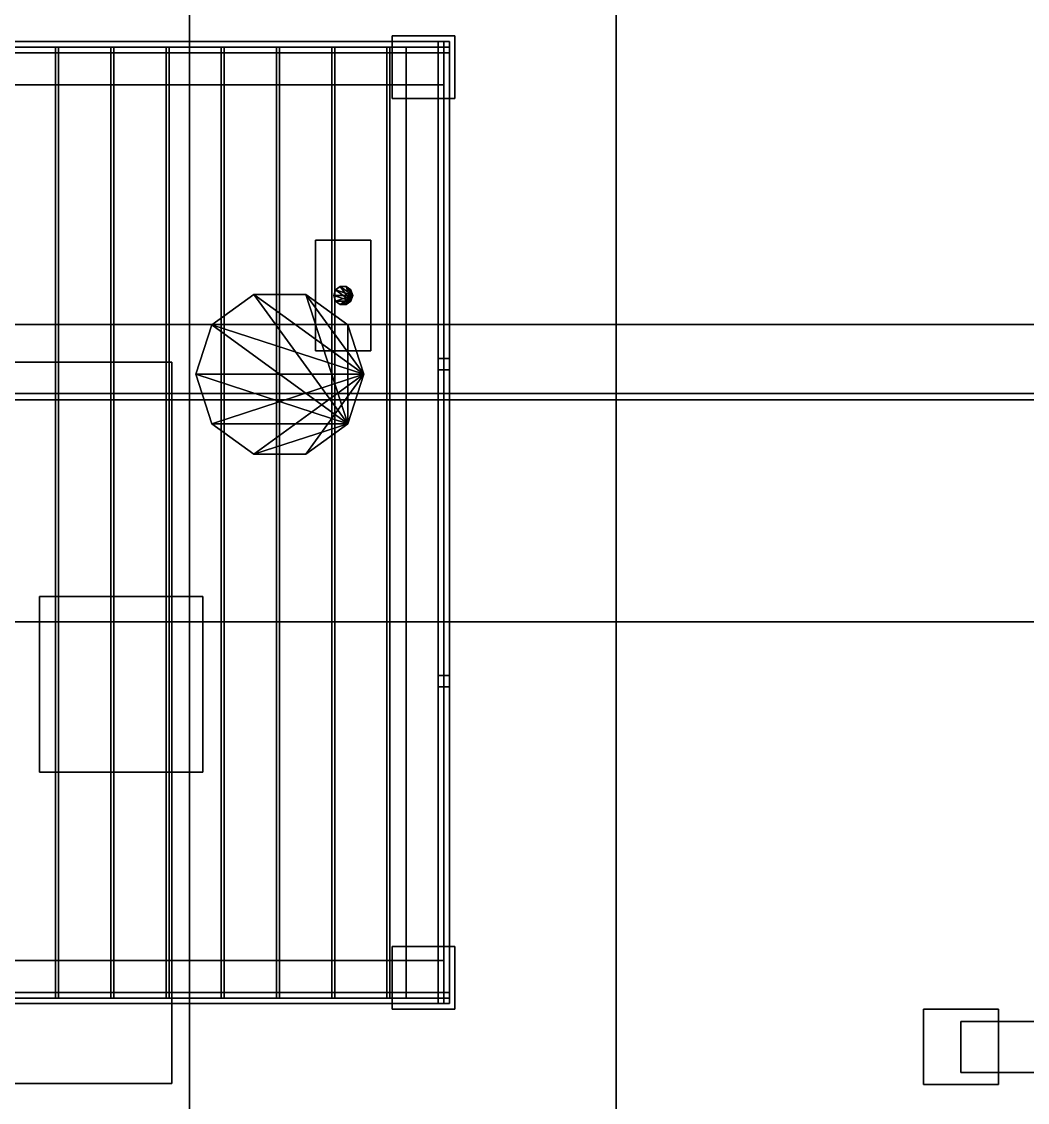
# Model space of a CAD drawing. Header units: millimetres. Extents: x -272 to 22200, y -272 to 17234.
# Drawn here: x 12381 to 16388, y 2520 to 6828 of the extents above; entities that cross this region are included whole.
import ezdxf

# ---------------------------------------------------------------- set-up
doc = ezdxf.new("R2010")
doc.units = ezdxf.units.MM
for name, color, linetype in [('cabinet_BOB_1_0', 7, 'Continuous'), ('cabinet_BOB_1_1', 7, 'Continuous'), ('cabinet_BOB_1_2', 7, 'Continuous'), ('cabinet_BOB_1_3', 7, 'Continuous'), ('cabinet_BOB_1_4', 7, 'Continuous'), ('cabinet_BOB_1_5', 7, 'Continuous'), ('cabinet_BOB_support_1', 7, 'Continuous'), ('cabinet_grillage_PFC', 7, 'Continuous'), ('cabinet_grillage_plinth', 7, 'Continuous'), ('cabinet_platform_mesh', 7, 'Continuous'), ('existing_roof', 7, 'Continuous'), ('existing_roof_vents', 7, 'Continuous'), ('platform_handrail', 7, 'Continuous'), ('platform_mesh_lines', 7, 'Continuous'), ('proposed_cabinet_2', 7, 'Continuous'), ('proposed_cable_tray', 7, 'Continuous'), ('roof_slab_soffit', 7, 'Continuous'), ('S2_steel_plinth', 7, 'Continuous'), ('S2_support_beams', 7, 'Continuous'), ('topfloor_bearing_wall_1', 7, 'Continuous'), ('topfloor_floor', 7, 'Continuous'), ('walkway_matting', 7, 'Continuous')]:
    doc.layers.add(name, color=color, linetype=linetype)

msp = doc.modelspace()

# ---------------------------------------------------------------- linework, layer by layer
at = {"layer": 'cabinet_BOB_1_0'}
for points in [[(13552.6, 5516.4, 27000), (13552.6, 5956.4, 27000), (13772.6, 5956.4, 27000), (13772.6, 5516.4, 27000)], [(13552.6, 5516.4, 27180), (13772.6, 5516.4, 27180), (13772.6, 5956.4, 27180), (13552.6, 5956.4, 27180)], [(13772.6, 5956.4, 27000), (13552.6, 5956.4, 27000), (13552.6, 5956.4, 27180), (13772.6, 5956.4, 27180)], [(13552.6, 5956.4, 27000), (13552.6, 5516.4, 27000), (13552.6, 5516.4, 27180), (13552.6, 5956.4, 27180)], [(13772.6, 5516.4, 27000), (13772.6, 5956.4, 27000), (13772.6, 5956.4, 27180), (13772.6, 5516.4, 27180)], [(13552.6, 5516.4, 27000), (13772.6, 5516.4, 27000), (13772.6, 5516.4, 27180), (13552.6, 5516.4, 27180)]]:
    msp.add_3dface(points, dxfattribs=at)
at = {"layer": 'cabinet_BOB_1_1'}
for points in [[(13552.6, 5516.4, 27200), (13552.6, 5956.4, 27200), (13772.6, 5956.4, 27200), (13772.6, 5516.4, 27200)], [(13552.6, 5516.4, 27380), (13772.6, 5516.4, 27380), (13772.6, 5956.4, 27380), (13552.6, 5956.4, 27380)], [(13772.6, 5956.4, 27200), (13552.6, 5956.4, 27200), (13552.6, 5956.4, 27380), (13772.6, 5956.4, 27380)], [(13552.6, 5956.4, 27200), (13552.6, 5516.4, 27200), (13552.6, 5516.4, 27380), (13552.6, 5956.4, 27380)], [(13772.6, 5516.4, 27200), (13772.6, 5956.4, 27200), (13772.6, 5956.4, 27380), (13772.6, 5516.4, 27380)], [(13552.6, 5516.4, 27200), (13772.6, 5516.4, 27200), (13772.6, 5516.4, 27380), (13552.6, 5516.4, 27380)]]:
    msp.add_3dface(points, dxfattribs=at)
at = {"layer": 'cabinet_BOB_1_2'}
for points in [[(13552.6, 5516.4, 27400), (13552.6, 5956.4, 27400), (13772.6, 5956.4, 27400), (13772.6, 5516.4, 27400)], [(13552.6, 5516.4, 27580), (13772.6, 5516.4, 27580), (13772.6, 5956.4, 27580), (13552.6, 5956.4, 27580)], [(13772.6, 5956.4, 27400), (13552.6, 5956.4, 27400), (13552.6, 5956.4, 27580), (13772.6, 5956.4, 27580)], [(13552.6, 5956.4, 27400), (13552.6, 5516.4, 27400), (13552.6, 5516.4, 27580), (13552.6, 5956.4, 27580)], [(13772.6, 5516.4, 27400), (13772.6, 5956.4, 27400), (13772.6, 5956.4, 27580), (13772.6, 5516.4, 27580)], [(13552.6, 5516.4, 27400), (13772.6, 5516.4, 27400), (13772.6, 5516.4, 27580), (13552.6, 5516.4, 27580)]]:
    msp.add_3dface(points, dxfattribs=at)
at = {"layer": 'cabinet_BOB_1_3'}
for points in [[(13552.6, 5516.4, 27600), (13552.6, 5956.4, 27600), (13772.6, 5956.4, 27600), (13772.6, 5516.4, 27600)], [(13552.6, 5516.4, 27780), (13772.6, 5516.4, 27780), (13772.6, 5956.4, 27780), (13552.6, 5956.4, 27780)], [(13772.6, 5956.4, 27600), (13552.6, 5956.4, 27600), (13552.6, 5956.4, 27780), (13772.6, 5956.4, 27780)], [(13552.6, 5956.4, 27600), (13552.6, 5516.4, 27600), (13552.6, 5516.4, 27780), (13552.6, 5956.4, 27780)], [(13772.6, 5516.4, 27600), (13772.6, 5956.4, 27600), (13772.6, 5956.4, 27780), (13772.6, 5516.4, 27780)], [(13552.6, 5516.4, 27600), (13772.6, 5516.4, 27600), (13772.6, 5516.4, 27780), (13552.6, 5516.4, 27780)]]:
    msp.add_3dface(points, dxfattribs=at)
at = {"layer": 'cabinet_BOB_1_4'}
for points in [[(13552.6, 5516.4, 27800), (13552.6, 5956.4, 27800), (13772.6, 5956.4, 27800), (13772.6, 5516.4, 27800)], [(13552.6, 5516.4, 27980), (13772.6, 5516.4, 27980), (13772.6, 5956.4, 27980), (13552.6, 5956.4, 27980)], [(13772.6, 5956.4, 27800), (13552.6, 5956.4, 27800), (13552.6, 5956.4, 27980), (13772.6, 5956.4, 27980)], [(13552.6, 5956.4, 27800), (13552.6, 5516.4, 27800), (13552.6, 5516.4, 27980), (13552.6, 5956.4, 27980)], [(13772.6, 5516.4, 27800), (13772.6, 5956.4, 27800), (13772.6, 5956.4, 27980), (13772.6, 5516.4, 27980)], [(13552.6, 5516.4, 27800), (13772.6, 5516.4, 27800), (13772.6, 5516.4, 27980), (13552.6, 5516.4, 27980)]]:
    msp.add_3dface(points, dxfattribs=at)
at = {"layer": 'cabinet_BOB_1_5'}
for points in [[(13552.6, 5516.4, 28000), (13552.6, 5956.4, 28000), (13772.6, 5956.4, 28000), (13772.6, 5516.4, 28000)], [(13552.6, 5516.4, 28180), (13772.6, 5516.4, 28180), (13772.6, 5956.4, 28180), (13552.6, 5956.4, 28180)], [(13772.6, 5956.4, 28000), (13552.6, 5956.4, 28000), (13552.6, 5956.4, 28180), (13772.6, 5956.4, 28180)], [(13552.6, 5956.4, 28000), (13552.6, 5516.4, 28000), (13552.6, 5516.4, 28180), (13552.6, 5956.4, 28180)], [(13772.6, 5516.4, 28000), (13772.6, 5956.4, 28000), (13772.6, 5956.4, 28180), (13772.6, 5516.4, 28180)], [(13552.6, 5516.4, 28000), (13772.6, 5516.4, 28000), (13772.6, 5516.4, 28180), (13552.6, 5516.4, 28180)]]:
    msp.add_3dface(points, dxfattribs=at)
at = {"layer": 'cabinet_BOB_support_1'}
for points in [[(13693.4, 5714, 26750), (13631.8, 5758.7, 26750), (13650.9, 5772.6, 26750)], [(13700.7, 5736.4, 28250), (13650.9, 5772.6, 28250), (13631.8, 5758.7, 28250)], [(13650.9, 5772.6, 26750), (13631.8, 5758.7, 26750), (13631.8, 5758.7, 28250), (13650.9, 5772.6, 28250)], [(13693.4, 5714, 26750), (13650.9, 5772.6, 26750), (13674.4, 5772.6, 26750)], [(13700.7, 5736.4, 28250), (13674.4, 5772.6, 28250), (13650.9, 5772.6, 28250)], [(13674.4, 5772.6, 26750), (13650.9, 5772.6, 26750), (13650.9, 5772.6, 28250), (13674.4, 5772.6, 28250)], [(13693.4, 5714, 26750), (13674.4, 5772.6, 26750), (13693.4, 5758.7, 26750)], [(13700.7, 5736.4, 28250), (13693.4, 5758.7, 28250), (13674.4, 5772.6, 28250)], [(13693.4, 5758.7, 26750), (13674.4, 5772.6, 26750), (13674.4, 5772.6, 28250), (13693.4, 5758.7, 28250)], [(13693.4, 5714, 26750), (13624.6, 5736.4, 26750), (13631.8, 5758.7, 26750)], [(13700.7, 5736.4, 28250), (13631.8, 5758.7, 28250), (13624.6, 5736.4, 28250)], [(13631.8, 5758.7, 26750), (13624.6, 5736.4, 26750), (13624.6, 5736.4, 28250), (13631.8, 5758.7, 28250)], [(13693.4, 5714, 26750), (13631.8, 5714, 26750), (13624.6, 5736.4, 26750)], [(13700.7, 5736.4, 28250), (13624.6, 5736.4, 28250), (13631.8, 5714, 28250)], [(13624.6, 5736.4, 26750), (13631.8, 5714, 26750), (13631.8, 5714, 28250), (13624.6, 5736.4, 28250)], [(13700.7, 5736.4, 28250), (13631.8, 5714, 28250), (13650.9, 5700.2, 28250)], [(13700.7, 5736.4, 28250), (13650.9, 5700.2, 28250), (13674.4, 5700.2, 28250)], [(13700.7, 5736.4, 28250), (13674.4, 5700.2, 28250), (13693.4, 5714, 28250)], [(13693.4, 5714, 26750), (13693.4, 5758.7, 26750), (13700.7, 5736.4, 26750)], [(13700.7, 5736.4, 26750), (13693.4, 5758.7, 26750), (13693.4, 5758.7, 28250), (13700.7, 5736.4, 28250)], [(13693.4, 5714, 26750), (13700.7, 5736.4, 26750), (13700.7, 5736.4, 28250), (13693.4, 5714, 28250)], [(13693.4, 5714, 26750), (13650.9, 5700.2, 26750), (13631.8, 5714, 26750)], [(13631.8, 5714, 26750), (13650.9, 5700.2, 26750), (13650.9, 5700.2, 28250), (13631.8, 5714, 28250)], [(13693.4, 5714, 26750), (13674.4, 5700.2, 26750), (13650.9, 5700.2, 26750)], [(13650.9, 5700.2, 26750), (13674.4, 5700.2, 26750), (13674.4, 5700.2, 28250), (13650.9, 5700.2, 28250)], [(13674.4, 5700.2, 26750), (13693.4, 5714, 26750), (13693.4, 5714, 28250), (13674.4, 5700.2, 28250)]]:
    msp.add_3dface(points, dxfattribs=at)
at = {"layer": 'cabinet_grillage_PFC'}
for points in [[(10102.6, 6576.4, 26450), (10102.6, 6726.4, 26450), (14062.6, 6726.4, 26450), (14062.6, 6576.4, 26450)], [(10102.6, 6576.4, 26600), (14062.6, 6576.4, 26600), (14062.6, 6726.4, 26600), (10102.6, 6726.4, 26600)], [(14062.6, 6726.4, 26450), (10102.6, 6726.4, 26450), (10102.6, 6726.4, 26600), (14062.6, 6726.4, 26600)], [(13912.6, 2936.4, 26450), (13912.6, 6726.4, 26450), (14062.6, 6726.4, 26450), (14062.6, 2936.4, 26450)], [(13912.6, 2936.4, 26600), (14062.6, 2936.4, 26600), (14062.6, 6726.4, 26600), (13912.6, 6726.4, 26600)], [(14062.6, 6726.4, 26450), (13912.6, 6726.4, 26450), (13912.6, 6726.4, 26600), (14062.6, 6726.4, 26600)], [(13912.6, 6726.4, 26450), (13912.6, 2936.4, 26450), (13912.6, 2936.4, 26600), (13912.6, 6726.4, 26600)], [(14062.6, 2936.4, 26450), (14062.6, 6726.4, 26450), (14062.6, 6726.4, 26600), (14062.6, 2936.4, 26600)], [(14062.6, 6576.4, 26450), (14062.6, 6726.4, 26450), (14062.6, 6726.4, 26600), (14062.6, 6576.4, 26600)], [(10102.6, 6576.4, 26450), (14062.6, 6576.4, 26450), (14062.6, 6576.4, 26600), (10102.6, 6576.4, 26600)], [(10102.6, 2936.4, 26450), (10102.6, 3086.4, 26450), (14062.6, 3086.4, 26450), (14062.6, 2936.4, 26450)], [(10102.6, 2936.4, 26600), (14062.6, 2936.4, 26600), (14062.6, 3086.4, 26600), (10102.6, 3086.4, 26600)], [(14062.6, 3086.4, 26450), (10102.6, 3086.4, 26450), (10102.6, 3086.4, 26600), (14062.6, 3086.4, 26600)], [(14062.6, 2936.4, 26450), (14062.6, 3086.4, 26450), (14062.6, 3086.4, 26600), (14062.6, 2936.4, 26600)], [(10102.6, 2936.4, 26450), (14062.6, 2936.4, 26450), (14062.6, 2936.4, 26600), (10102.6, 2936.4, 26600)], [(13912.6, 2936.4, 26450), (14062.6, 2936.4, 26450), (14062.6, 2936.4, 26600), (13912.6, 2936.4, 26600)]]:
    msp.add_3dface(points, dxfattribs=at)
at = {"layer": 'cabinet_grillage_plinth'}
for points in [[(13857.6, 6521.4, 26100), (13857.6, 6771.4, 26100), (14107.6, 6771.4, 26100), (14107.6, 6521.4, 26100)], [(13857.6, 6521.4, 26450), (14107.6, 6521.4, 26450), (14107.6, 6771.4, 26450), (13857.6, 6771.4, 26450)], [(14107.6, 6771.4, 26100), (13857.6, 6771.4, 26100), (13857.6, 6771.4, 26450), (14107.6, 6771.4, 26450)], [(13857.6, 6771.4, 26100), (13857.6, 6521.4, 26100), (13857.6, 6521.4, 26450), (13857.6, 6771.4, 26450)], [(14107.6, 6521.4, 26100), (14107.6, 6771.4, 26100), (14107.6, 6771.4, 26450), (14107.6, 6521.4, 26450)], [(13857.6, 6521.4, 26100), (14107.6, 6521.4, 26100), (14107.6, 6521.4, 26450), (13857.6, 6521.4, 26450)], [(13857.6, 2891.4, 26100), (13857.6, 3141.4, 26100), (14107.6, 3141.4, 26100), (14107.6, 2891.4, 26100)], [(13857.6, 2891.4, 26450), (14107.6, 2891.4, 26450), (14107.6, 3141.4, 26450), (13857.6, 3141.4, 26450)], [(14107.6, 3141.4, 26100), (13857.6, 3141.4, 26100), (13857.6, 3141.4, 26450), (14107.6, 3141.4, 26450)], [(13857.6, 3141.4, 26100), (13857.6, 2891.4, 26100), (13857.6, 2891.4, 26450), (13857.6, 3141.4, 26450)], [(14107.6, 2891.4, 26100), (14107.6, 3141.4, 26100), (14107.6, 3141.4, 26450), (14107.6, 2891.4, 26450)], [(13857.6, 2891.4, 26100), (14107.6, 2891.4, 26100), (14107.6, 2891.4, 26450), (13857.6, 2891.4, 26450)]]:
    msp.add_3dface(points, dxfattribs=at)
at = {"layer": 'cabinet_platform_mesh'}
msp.add_3dface([(10102.6, 2936.4, 26750), (14062.6, 2936.4, 26750), (14062.6, 6726.4, 26750), (10102.6, 6726.4, 26750)], dxfattribs=at)
at = {"layer": 'existing_roof'}
for points in [[(4500, 1922.4, 26100), (13050, 1922.4, 26100), (13050, 16961, 26100), (4500, 16961, 26100)], [(13050, 0, 26100), (14750, 0, 26100), (14750, 16961, 26100), (13050, 16961, 26100)], [(14750, 0, 26100), (20250, 0, 26100), (20250, 13961, 26100), (14750, 13961, 26100)]]:
    msp.add_3dface(points, dxfattribs=at)
at = {"layer": 'existing_roof_vents'}
for points in [[(13680.8, 5225.6, 26100), (13138.8, 5619.4, 26100), (13306.3, 5741.1, 26100)], [(13744.8, 5422.5, 26550), (13306.3, 5741.1, 26550), (13138.8, 5619.4, 26550)], [(13306.3, 5741.1, 26100), (13138.8, 5619.4, 26100), (13138.8, 5619.4, 26550), (13306.3, 5741.1, 26550)], [(13680.8, 5225.6, 26100), (13306.3, 5741.1, 26100), (13513.3, 5741.1, 26100)], [(13744.8, 5422.5, 26550), (13513.3, 5741.1, 26550), (13306.3, 5741.1, 26550)], [(13513.3, 5741.1, 26100), (13306.3, 5741.1, 26100), (13306.3, 5741.1, 26550), (13513.3, 5741.1, 26550)], [(13680.8, 5225.6, 26100), (13513.3, 5741.1, 26100), (13680.8, 5619.4, 26100)], [(13744.8, 5422.5, 26550), (13680.8, 5619.4, 26550), (13513.3, 5741.1, 26550)], [(13680.8, 5619.4, 26100), (13513.3, 5741.1, 26100), (13513.3, 5741.1, 26550), (13680.8, 5619.4, 26550)], [(13680.8, 5225.6, 26100), (13074.8, 5422.5, 26100), (13138.8, 5619.4, 26100)], [(13744.8, 5422.5, 26550), (13138.8, 5619.4, 26550), (13074.8, 5422.5, 26550)], [(13138.8, 5619.4, 26100), (13074.8, 5422.5, 26100), (13074.8, 5422.5, 26550), (13138.8, 5619.4, 26550)], [(13680.8, 5225.6, 26100), (13680.8, 5619.4, 26100), (13744.8, 5422.5, 26100)], [(13744.8, 5422.5, 26100), (13680.8, 5619.4, 26100), (13680.8, 5619.4, 26550), (13744.8, 5422.5, 26550)], [(13680.8, 5225.6, 26100), (13138.8, 5225.6, 26100), (13074.8, 5422.5, 26100)], [(13744.8, 5422.5, 26550), (13074.8, 5422.5, 26550), (13138.8, 5225.6, 26550)], [(13074.8, 5422.5, 26100), (13138.8, 5225.6, 26100), (13138.8, 5225.6, 26550), (13074.8, 5422.5, 26550)], [(13744.8, 5422.5, 26550), (13138.8, 5225.6, 26550), (13306.3, 5103.9, 26550)], [(13744.8, 5422.5, 26550), (13306.3, 5103.9, 26550), (13513.3, 5103.9, 26550)], [(13744.8, 5422.5, 26550), (13513.3, 5103.9, 26550), (13680.8, 5225.6, 26550)], [(13680.8, 5225.6, 26100), (13744.8, 5422.5, 26100), (13744.8, 5422.5, 26550), (13680.8, 5225.6, 26550)], [(13680.8, 5225.6, 26100), (13306.3, 5103.9, 26100), (13138.8, 5225.6, 26100)], [(13138.8, 5225.6, 26100), (13306.3, 5103.9, 26100), (13306.3, 5103.9, 26550), (13138.8, 5225.6, 26550)], [(13680.8, 5225.6, 26100), (13513.3, 5103.9, 26100), (13306.3, 5103.9, 26100)], [(13513.3, 5103.9, 26100), (13680.8, 5225.6, 26100), (13680.8, 5225.6, 26550), (13513.3, 5103.9, 26550)], [(13306.3, 5103.9, 26100), (13513.3, 5103.9, 26100), (13513.3, 5103.9, 26550), (13306.3, 5103.9, 26550)]]:
    msp.add_3dface(points, dxfattribs=at)
at = {"layer": 'platform_handrail'}
for points in [[(10102.6, 6748.9, 27872.5), (10102.6, 6703.9, 27872.5), (14062.6, 6703.9, 27872.5), (14062.6, 6748.9, 27872.5)], [(10102.6, 6703.9, 27827.5), (10102.6, 6748.9, 27827.5), (14062.6, 6748.9, 27827.5), (14062.6, 6703.9, 27827.5)], [(10102.6, 6748.9, 27827.5), (10102.6, 6748.9, 27872.5), (14062.6, 6748.9, 27872.5), (14062.6, 6748.9, 27827.5)], [(14040.1, 6703.9, 26750), (14040.1, 6748.9, 26750), (14085.1, 6748.9, 26750), (14085.1, 6703.9, 26750)], [(14040.1, 6703.9, 27850), (14085.1, 6703.9, 27850), (14085.1, 6748.9, 27850), (14040.1, 6748.9, 27850)], [(14085.1, 6748.9, 26750), (14040.1, 6748.9, 26750), (14040.1, 6748.9, 27850), (14085.1, 6748.9, 27850)], [(14040.1, 6748.9, 26750), (14040.1, 6703.9, 26750), (14040.1, 6703.9, 27850), (14040.1, 6748.9, 27850)], [(14040.1, 6726.4, 27872.5), (14085.1, 6726.4, 27872.5), (14085.1, 6726.4, 27827.5), (14040.1, 6726.4, 27827.5)], [(14040.1, 2936.4, 27872.5), (14085.1, 2936.4, 27872.5), (14085.1, 6726.4, 27872.5), (14040.1, 6726.4, 27872.5)], [(14085.1, 2936.4, 27827.5), (14040.1, 2936.4, 27827.5), (14040.1, 6726.4, 27827.5), (14085.1, 6726.4, 27827.5)], [(14040.1, 2936.4, 27827.5), (14040.1, 2936.4, 27872.5), (14040.1, 6726.4, 27872.5), (14040.1, 6726.4, 27827.5)], [(14062.6, 6748.9, 27872.5), (14062.6, 6703.9, 27872.5), (14062.6, 6703.9, 27827.5), (14062.6, 6748.9, 27827.5)], [(14085.1, 6703.9, 26750), (14085.1, 6748.9, 26750), (14085.1, 6748.9, 27850), (14085.1, 6703.9, 27850)], [(14085.1, 2936.4, 27872.5), (14085.1, 2936.4, 27827.5), (14085.1, 6726.4, 27827.5), (14085.1, 6726.4, 27872.5)], [(10102.6, 6703.9, 27872.5), (10102.6, 6703.9, 27827.5), (14062.6, 6703.9, 27827.5), (14062.6, 6703.9, 27872.5)], [(14040.1, 6703.9, 26750), (14085.1, 6703.9, 26750), (14085.1, 6703.9, 27850), (14040.1, 6703.9, 27850)], [(14040.1, 5440.5, 26750), (14040.1, 5485.5, 26750), (14085.1, 5485.5, 26750), (14085.1, 5440.5, 26750)], [(14040.1, 5440.5, 27850), (14085.1, 5440.5, 27850), (14085.1, 5485.5, 27850), (14040.1, 5485.5, 27850)], [(14085.1, 5485.5, 26750), (14040.1, 5485.5, 26750), (14040.1, 5485.5, 27850), (14085.1, 5485.5, 27850)], [(14040.1, 5485.5, 26750), (14040.1, 5440.5, 26750), (14040.1, 5440.5, 27850), (14040.1, 5485.5, 27850)], [(14085.1, 5440.5, 26750), (14085.1, 5485.5, 26750), (14085.1, 5485.5, 27850), (14085.1, 5440.5, 27850)], [(14040.1, 5440.5, 26750), (14085.1, 5440.5, 26750), (14085.1, 5440.5, 27850), (14040.1, 5440.5, 27850)], [(14040.1, 4177.2, 26750), (14040.1, 4222.2, 26750), (14085.1, 4222.2, 26750), (14085.1, 4177.2, 26750)], [(14040.1, 4177.2, 27850), (14085.1, 4177.2, 27850), (14085.1, 4222.2, 27850), (14040.1, 4222.2, 27850)], [(14085.1, 4222.2, 26750), (14040.1, 4222.2, 26750), (14040.1, 4222.2, 27850), (14085.1, 4222.2, 27850)], [(14040.1, 4222.2, 26750), (14040.1, 4177.2, 26750), (14040.1, 4177.2, 27850), (14040.1, 4222.2, 27850)], [(14085.1, 4177.2, 26750), (14085.1, 4222.2, 26750), (14085.1, 4222.2, 27850), (14085.1, 4177.2, 27850)], [(14040.1, 4177.2, 26750), (14085.1, 4177.2, 26750), (14085.1, 4177.2, 27850), (14040.1, 4177.2, 27850)], [(10102.6, 2958.9, 27872.5), (10102.6, 2913.9, 27872.5), (14062.6, 2913.9, 27872.5), (14062.6, 2958.9, 27872.5)], [(10102.6, 2913.9, 27827.5), (10102.6, 2958.9, 27827.5), (14062.6, 2958.9, 27827.5), (14062.6, 2913.9, 27827.5)], [(10102.6, 2958.9, 27827.5), (10102.6, 2958.9, 27872.5), (14062.6, 2958.9, 27872.5), (14062.6, 2958.9, 27827.5)], [(14040.1, 2913.9, 26750), (14040.1, 2958.9, 26750), (14085.1, 2958.9, 26750), (14085.1, 2913.9, 26750)], [(14040.1, 2913.9, 27850), (14085.1, 2913.9, 27850), (14085.1, 2958.9, 27850), (14040.1, 2958.9, 27850)], [(14085.1, 2958.9, 26750), (14040.1, 2958.9, 26750), (14040.1, 2958.9, 27850), (14085.1, 2958.9, 27850)], [(14040.1, 2958.9, 26750), (14040.1, 2913.9, 26750), (14040.1, 2913.9, 27850), (14040.1, 2958.9, 27850)], [(14040.1, 2936.4, 27872.5), (14040.1, 2936.4, 27827.5), (14085.1, 2936.4, 27827.5), (14085.1, 2936.4, 27872.5)], [(14062.6, 2958.9, 27872.5), (14062.6, 2913.9, 27872.5), (14062.6, 2913.9, 27827.5), (14062.6, 2958.9, 27827.5)], [(14085.1, 2913.9, 26750), (14085.1, 2958.9, 26750), (14085.1, 2958.9, 27850), (14085.1, 2913.9, 27850)], [(10102.6, 2913.9, 27872.5), (10102.6, 2913.9, 27827.5), (14062.6, 2913.9, 27827.5), (14062.6, 2913.9, 27872.5)], [(14040.1, 2913.9, 26750), (14085.1, 2913.9, 26750), (14085.1, 2913.9, 27850), (14040.1, 2913.9, 27850)]]:
    msp.add_3dface(points, dxfattribs=at)
at = {"layer": 'platform_mesh_lines'}
for points in [[(12516.6, 6726.4, 26761), (12528.6, 6726.4, 26761), (12528.6, 6726.4, 26749), (12516.6, 6726.4, 26749)], [(12516.6, 2936.4, 26761), (12528.6, 2936.4, 26761), (12528.6, 6726.4, 26761), (12516.6, 6726.4, 26761)], [(12528.6, 2936.4, 26749), (12516.6, 2936.4, 26749), (12516.6, 6726.4, 26749), (12528.6, 6726.4, 26749)], [(12516.6, 2936.4, 26749), (12516.6, 2936.4, 26761), (12516.6, 6726.4, 26761), (12516.6, 6726.4, 26749)], [(12528.6, 2936.4, 26761), (12528.6, 2936.4, 26749), (12528.6, 6726.4, 26749), (12528.6, 6726.4, 26761)], [(12736.6, 6726.4, 26761), (12748.6, 6726.4, 26761), (12748.6, 6726.4, 26749), (12736.6, 6726.4, 26749)], [(12736.6, 2936.4, 26761), (12748.6, 2936.4, 26761), (12748.6, 6726.4, 26761), (12736.6, 6726.4, 26761)], [(12748.6, 2936.4, 26749), (12736.6, 2936.4, 26749), (12736.6, 6726.4, 26749), (12748.6, 6726.4, 26749)], [(12736.6, 2936.4, 26749), (12736.6, 2936.4, 26761), (12736.6, 6726.4, 26761), (12736.6, 6726.4, 26749)], [(12748.6, 2936.4, 26761), (12748.6, 2936.4, 26749), (12748.6, 6726.4, 26749), (12748.6, 6726.4, 26761)], [(12956.6, 6726.4, 26761), (12968.6, 6726.4, 26761), (12968.6, 6726.4, 26749), (12956.6, 6726.4, 26749)], [(12956.6, 2936.4, 26761), (12968.6, 2936.4, 26761), (12968.6, 6726.4, 26761), (12956.6, 6726.4, 26761)], [(12968.6, 2936.4, 26749), (12956.6, 2936.4, 26749), (12956.6, 6726.4, 26749), (12968.6, 6726.4, 26749)], [(12956.6, 2936.4, 26749), (12956.6, 2936.4, 26761), (12956.6, 6726.4, 26761), (12956.6, 6726.4, 26749)], [(12968.6, 2936.4, 26761), (12968.6, 2936.4, 26749), (12968.6, 6726.4, 26749), (12968.6, 6726.4, 26761)], [(13176.6, 6726.4, 26761), (13188.6, 6726.4, 26761), (13188.6, 6726.4, 26749), (13176.6, 6726.4, 26749)], [(13176.6, 2936.4, 26761), (13188.6, 2936.4, 26761), (13188.6, 6726.4, 26761), (13176.6, 6726.4, 26761)], [(13188.6, 2936.4, 26749), (13176.6, 2936.4, 26749), (13176.6, 6726.4, 26749), (13188.6, 6726.4, 26749)], [(13176.6, 2936.4, 26749), (13176.6, 2936.4, 26761), (13176.6, 6726.4, 26761), (13176.6, 6726.4, 26749)], [(13188.6, 2936.4, 26761), (13188.6, 2936.4, 26749), (13188.6, 6726.4, 26749), (13188.6, 6726.4, 26761)], [(13396.6, 6726.4, 26761), (13408.6, 6726.4, 26761), (13408.6, 6726.4, 26749), (13396.6, 6726.4, 26749)], [(13396.6, 2936.4, 26761), (13408.6, 2936.4, 26761), (13408.6, 6726.4, 26761), (13396.6, 6726.4, 26761)], [(13408.6, 2936.4, 26749), (13396.6, 2936.4, 26749), (13396.6, 6726.4, 26749), (13408.6, 6726.4, 26749)], [(13396.6, 2936.4, 26749), (13396.6, 2936.4, 26761), (13396.6, 6726.4, 26761), (13396.6, 6726.4, 26749)], [(13408.6, 2936.4, 26761), (13408.6, 2936.4, 26749), (13408.6, 6726.4, 26749), (13408.6, 6726.4, 26761)], [(13616.6, 6726.4, 26761), (13628.6, 6726.4, 26761), (13628.6, 6726.4, 26749), (13616.6, 6726.4, 26749)], [(13616.6, 2936.4, 26761), (13628.6, 2936.4, 26761), (13628.6, 6726.4, 26761), (13616.6, 6726.4, 26761)], [(13628.6, 2936.4, 26749), (13616.6, 2936.4, 26749), (13616.6, 6726.4, 26749), (13628.6, 6726.4, 26749)], [(13616.6, 2936.4, 26749), (13616.6, 2936.4, 26761), (13616.6, 6726.4, 26761), (13616.6, 6726.4, 26749)], [(13628.6, 2936.4, 26761), (13628.6, 2936.4, 26749), (13628.6, 6726.4, 26749), (13628.6, 6726.4, 26761)], [(13836.6, 6726.4, 26761), (13848.6, 6726.4, 26761), (13848.6, 6726.4, 26749), (13836.6, 6726.4, 26749)], [(13836.6, 2936.4, 26761), (13848.6, 2936.4, 26761), (13848.6, 6726.4, 26761), (13836.6, 6726.4, 26761)], [(13848.6, 2936.4, 26749), (13836.6, 2936.4, 26749), (13836.6, 6726.4, 26749), (13848.6, 6726.4, 26749)], [(13836.6, 2936.4, 26749), (13836.6, 2936.4, 26761), (13836.6, 6726.4, 26761), (13836.6, 6726.4, 26749)], [(13848.6, 2936.4, 26761), (13848.6, 2936.4, 26749), (13848.6, 6726.4, 26749), (13848.6, 6726.4, 26761)], [(12516.6, 2936.4, 26761), (12516.6, 2936.4, 26749), (12528.6, 2936.4, 26749), (12528.6, 2936.4, 26761)], [(12736.6, 2936.4, 26761), (12736.6, 2936.4, 26749), (12748.6, 2936.4, 26749), (12748.6, 2936.4, 26761)], [(12956.6, 2936.4, 26761), (12956.6, 2936.4, 26749), (12968.6, 2936.4, 26749), (12968.6, 2936.4, 26761)], [(13176.6, 2936.4, 26761), (13176.6, 2936.4, 26749), (13188.6, 2936.4, 26749), (13188.6, 2936.4, 26761)], [(13396.6, 2936.4, 26761), (13396.6, 2936.4, 26749), (13408.6, 2936.4, 26749), (13408.6, 2936.4, 26761)], [(13616.6, 2936.4, 26761), (13616.6, 2936.4, 26749), (13628.6, 2936.4, 26749), (13628.6, 2936.4, 26761)], [(13836.6, 2936.4, 26761), (13836.6, 2936.4, 26749), (13848.6, 2936.4, 26749), (13848.6, 2936.4, 26761)]]:
    msp.add_3dface(points, dxfattribs=at)
at = {"layer": 'proposed_cabinet_2'}
for points in [[(12452.6, 3836.4, 26750), (12452.6, 4536.4, 26750), (13102.6, 4536.4, 26750), (13102.6, 3836.4, 26750)], [(12452.6, 3836.4, 27850), (13102.6, 3836.4, 27850), (13102.6, 4536.4, 27850), (12452.6, 4536.4, 27850)], [(13102.6, 4536.4, 26750), (12452.6, 4536.4, 26750), (12452.6, 4536.4, 27850), (13102.6, 4536.4, 27850)], [(12452.6, 4536.4, 26750), (12452.6, 3836.4, 26750), (12452.6, 3836.4, 27850), (12452.6, 4536.4, 27850)], [(13102.6, 3836.4, 26750), (13102.6, 4536.4, 26750), (13102.6, 4536.4, 27850), (13102.6, 3836.4, 27850)], [(12452.6, 3836.4, 26750), (13102.6, 3836.4, 26750), (13102.6, 3836.4, 27850), (12452.6, 3836.4, 27850)]]:
    msp.add_3dface(points, dxfattribs=at)
at = {"layer": 'proposed_cable_tray'}
for points in [[(18018.9, 5321.3, 26320), (18018.9, 5621.3, 26320), (11944.7, 5621.3, 26320), (11944.7, 5321.3, 26320)], [(18018.9, 5621.3, 26320), (18018.9, 5621.3, 26240), (11944.7, 5621.3, 26240), (11944.7, 5621.3, 26320)], [(18018.9, 5621.3, 26240), (18018.9, 5321.3, 26240), (11944.7, 5321.3, 26240), (11944.7, 5621.3, 26240)], [(18018.9, 5321.3, 26240), (18018.9, 5321.3, 26320), (11944.7, 5321.3, 26320), (11944.7, 5321.3, 26240)]]:
    msp.add_3dface(points, dxfattribs=at)
at = {"layer": 'roof_slab_soffit'}
for points in [[(4500, 1922.4, 25850), (4500, 16961, 25850), (13050, 16961, 25850), (13050, 1922.4, 25850)], [(13050, 0, 25850), (13050, 16961, 25850), (14750, 16961, 25850), (14750, 0, 25850)], [(14750, 0, 25850), (14750, 13961, 25850), (20250, 13961, 25850), (20250, 0, 25850)]]:
    msp.add_3dface(points, dxfattribs=at)
at = {"layer": 'S2_steel_plinth'}
for points in [[(15973.2, 2591.4, 26100), (15973.2, 2891.4, 26100), (16273.2, 2891.4, 26100), (16273.2, 2591.4, 26100)], [(15973.2, 2591.4, 26350), (16273.2, 2591.4, 26350), (16273.2, 2891.4, 26350), (15973.2, 2891.4, 26350)], [(16273.2, 2891.4, 26100), (15973.2, 2891.4, 26100), (15973.2, 2891.4, 26350), (16273.2, 2891.4, 26350)], [(15973.2, 2891.4, 26100), (15973.2, 2591.4, 26100), (15973.2, 2591.4, 26350), (15973.2, 2891.4, 26350)], [(16273.2, 2591.4, 26100), (16273.2, 2891.4, 26100), (16273.2, 2891.4, 26350), (16273.2, 2591.4, 26350)], [(15973.2, 2591.4, 26100), (16273.2, 2591.4, 26100), (16273.2, 2591.4, 26350), (15973.2, 2591.4, 26350)]]:
    msp.add_3dface(points, dxfattribs=at)
at = {"layer": 'S2_support_beams'}
for points in [[(16123.2, 2639.9, 26551.5), (16123.2, 2842.9, 26551.5), (16123.2, 2842.9, 26348.5), (16123.2, 2639.9, 26348.5)], [(20023.2, 2639.9, 26551.5), (20023.2, 2842.9, 26551.5), (16123.2, 2842.9, 26551.5), (16123.2, 2639.9, 26551.5)], [(20023.2, 2842.9, 26551.5), (20023.2, 2842.9, 26348.5), (16123.2, 2842.9, 26348.5), (16123.2, 2842.9, 26551.5)], [(20023.2, 2842.9, 26348.5), (20023.2, 2639.9, 26348.5), (16123.2, 2639.9, 26348.5), (16123.2, 2842.9, 26348.5)], [(20023.2, 2639.9, 26348.5), (20023.2, 2639.9, 26551.5), (16123.2, 2639.9, 26551.5), (16123.2, 2639.9, 26348.5)]]:
    msp.add_3dface(points, dxfattribs=at)
at = {"layer": 'topfloor_bearing_wall_1'}
msp.add_3dface([(13050, 13961, 23000), (13050, 1922.4, 23000), (13050, 1922.4, 25850), (13050, 13961, 25850)], dxfattribs=at)
at = {"layer": 'topfloor_floor'}
for points in [[(4500, 1922.4, 23000), (13050, 1922.4, 23000), (13050, 16961, 23000), (4500, 16961, 23000)], [(13050, 0, 23000), (14750, 0, 23000), (14750, 16961, 23000), (13050, 16961, 23000)], [(14750, 0, 23000), (20250, 0, 23000), (20250, 13961, 23000), (14750, 13961, 23000)]]:
    msp.add_3dface(points, dxfattribs=at)
at = {"layer": 'walkway_matting'}
for points in [[(12979.7, 5471.3, 26132.5), (12979.7, 5471.3, 26107.5), (12069.7, 5471.3, 26107.5), (12069.7, 5471.3, 26132.5)], [(12979.7, 5471.3, 26132.5), (12069.7, 5471.3, 26132.5), (12069.7, 2595.1, 26132.5), (12979.7, 2595.1, 26132.5)], [(12069.7, 5471.3, 26107.5), (12979.7, 5471.3, 26107.5), (12979.7, 2595.1, 26107.5), (12069.7, 2595.1, 26107.5)], [(12979.7, 5471.3, 26107.5), (12979.7, 5471.3, 26132.5), (12979.7, 2595.1, 26132.5), (12979.7, 2595.1, 26107.5)], [(18018.9, 4436.3, 26132.5), (18018.9, 5346.3, 26132.5), (11944.7, 5346.3, 26132.5), (11944.7, 4436.3, 26132.5)], [(18018.9, 5346.3, 26132.5), (18018.9, 5346.3, 26107.5), (11944.7, 5346.3, 26107.5), (11944.7, 5346.3, 26132.5)], [(18018.9, 5346.3, 26107.5), (18018.9, 4436.3, 26107.5), (11944.7, 4436.3, 26107.5), (11944.7, 5346.3, 26107.5)], [(18018.9, 4436.3, 26107.5), (18018.9, 4436.3, 26132.5), (11944.7, 4436.3, 26132.5), (11944.7, 4436.3, 26107.5)], [(12979.7, 2595.1, 26132.5), (12069.7, 2595.1, 26132.5), (12069.7, 2595.1, 26107.5), (12979.7, 2595.1, 26107.5)]]:
    msp.add_3dface(points, dxfattribs=at)

doc.saveas('drawing.dxf')
